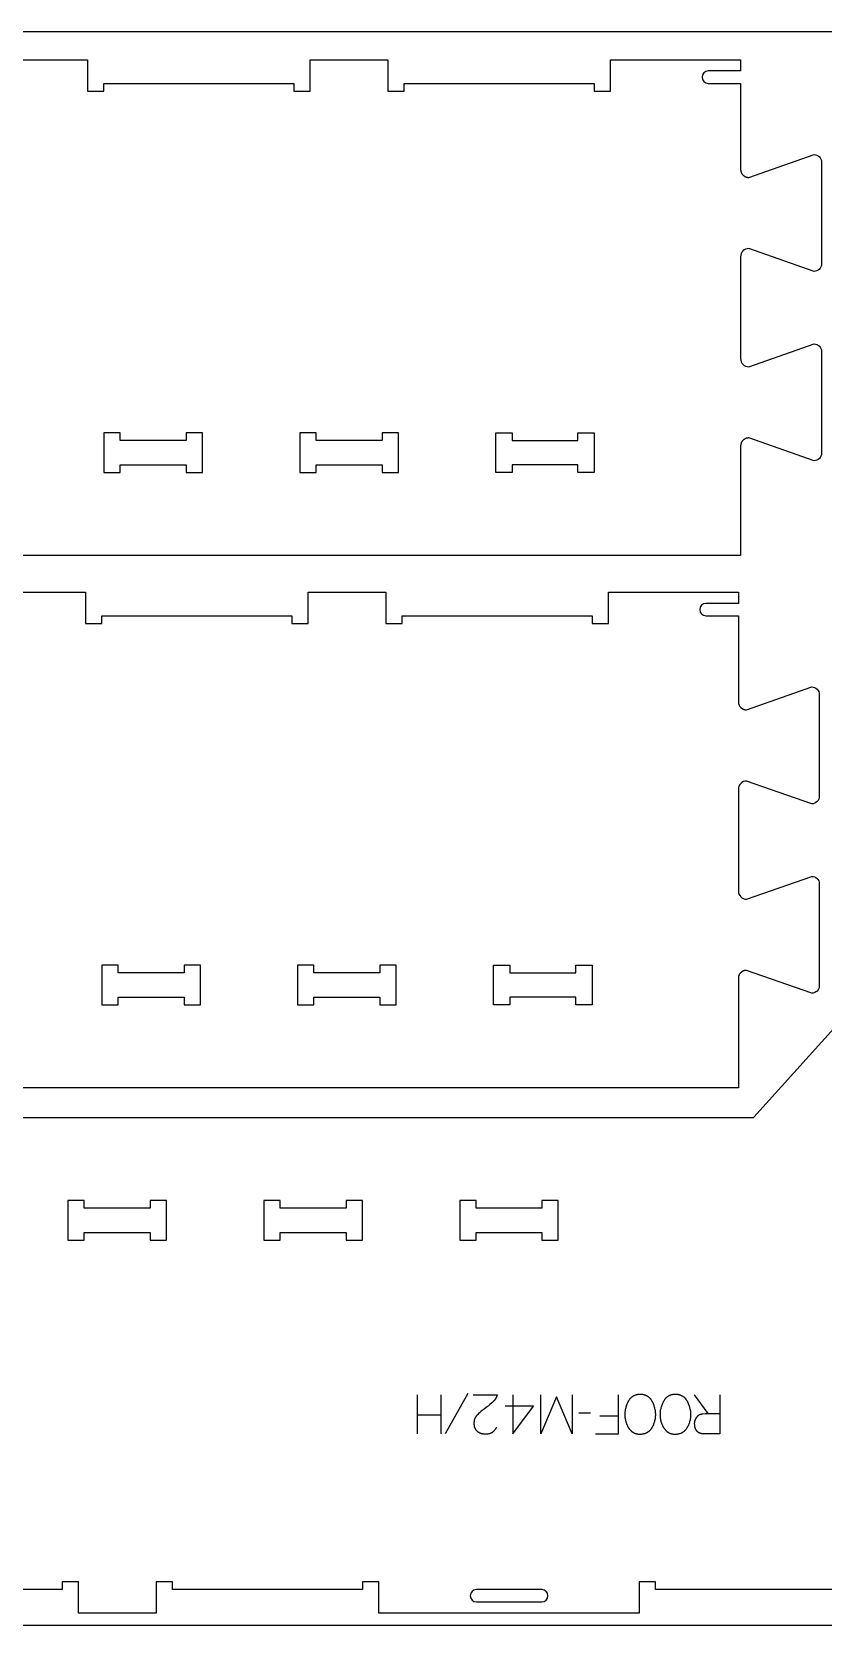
# Model space of a CAD drawing. Extents: x -10701 to -7518, y -84343 to -75479.
# Drawn here: x -8994 to -8388, y -80043 to -78823 of the extents above; entities that cross this region are included whole.
import ezdxf

# ---------------------------------------------------------------- set-up
doc = ezdxf.new("R2010")
doc.units = 0
for name, color, linetype in [('0_SHEET_SPRUCEPLY_2440X122', 1, 'CONTINUOUS'), ('1_ANYTOOL_1MMDEEP_LABELS_S', 2, 'CONTINUOUS'), ('3_ANYTOOL_CUTTHROUGH_INSID', 4, 'CONTINUOUS'), ('4_ANYTOOL_CUTTHROUGH_OUTSI', 5, 'CONTINUOUS')]:
    doc.layers.add(name, color=color, linetype=linetype)

msp = doc.modelspace()

# ---------------------------------------------------------------- linework, layer by layer
at = {"layer": '0_SHEET_SPRUCEPLY_2440X122'}
msp.add_lwpolyline([(-10329.7, -78823), (-10329.7, -80043), (-7889.7, -80043), (-7889.7, -78823)], close=True, dxfattribs=at)
at = {"layer": '1_ANYTOOL_1MMDEEP_LABELS_S'}
for points in [[(-8699, -79866.6), (-8699, -79896.6)], [(-8680.7, -79896.6), (-8680.7, -79866.6)], [(-8677.2, -79896.1), (-8660, -79865.3)], [(-8656, -79866.6), (-8637.7, -79866.7), (-8637.8, -79867.1), (-8637.9, -79867.4), (-8638, -79867.6), (-8638.1, -79867.8), (-8638.2, -79868), (-8638.3, -79868.2), (-8638.3, -79868.4), (-8638.4, -79868.6), (-8638.6, -79868.9), (-8638.7, -79869.1), (-8638.8, -79869.3), (-8638.9, -79869.5), (-8639, -79869.7), (-8639.1, -79869.9), (-8639.2, -79870.1), (-8639.4, -79870.2), (-8639.5, -79870.4), (-8639.6, -79870.6), (-8639.8, -79870.8), (-8639.9, -79871), (-8640.1, -79871.2), (-8640.2, -79871.3), (-8640.4, -79871.5), (-8640.5, -79871.7), (-8640.7, -79871.9), (-8640.9, -79872), (-8641, -79872.2), (-8641.2, -79872.3), (-8641.4, -79872.5), (-8641.7, -79872.8), (-8643.2, -79874), (-8644.7, -79875.2), (-8646.2, -79876.4), (-8647.7, -79877.5), (-8648.5, -79878.1), (-8649.2, -79878.6), (-8649.9, -79879.2), (-8650.6, -79879.8), (-8651.3, -79880.4), (-8651.9, -79881), (-8652.5, -79881.6), (-8653.1, -79882.2), (-8653.3, -79882.4), (-8653.4, -79882.5), (-8653.6, -79882.7), (-8653.7, -79882.9), (-8653.8, -79883), (-8654, -79883.2), (-8654.1, -79883.4), (-8654.2, -79883.5), (-8654.3, -79883.7), (-8654.4, -79883.9), (-8654.5, -79884.1), (-8654.6, -79884.3), (-8654.7, -79884.4), (-8654.8, -79884.6), (-8654.8, -79884.8), (-8654.9, -79885), (-8655, -79885.2), (-8655.1, -79885.4), (-8655.1, -79885.6), (-8655.2, -79885.8), (-8655.2, -79886), (-8655.3, -79886.2), (-8655.3, -79886.4), (-8655.4, -79886.6), (-8655.4, -79886.8), (-8655.4, -79887), (-8655.4, -79887.2), (-8655.5, -79887.5), (-8655.5, -79887.7), (-8655.5, -79887.9), (-8655.5, -79888.1), (-8655.5, -79888.4), (-8655.5, -79888.6), (-8655.5, -79888.9), (-8655.5, -79889.1), (-8655.5, -79889.3), (-8655.4, -79889.6), (-8655.4, -79889.8), (-8655.4, -79890), (-8655.3, -79890.3), (-8655.3, -79890.5), (-8655.3, -79890.7), (-8655.2, -79890.9), (-8655.2, -79891.1), (-8655.1, -79891.3), (-8655, -79891.5), (-8655, -79891.7), (-8654.9, -79891.9), (-8654.8, -79892.1), (-8654.7, -79892.3), (-8654.6, -79892.5), (-8654.5, -79892.6), (-8654.4, -79892.8), (-8654.3, -79893), (-8654.2, -79893.2), (-8654.1, -79893.3), (-8654, -79893.5), (-8653.8, -79893.6), (-8653.7, -79893.8), (-8653.6, -79893.9), (-8653.4, -79894.1), (-8653.3, -79894.2), (-8653.1, -79894.4), (-8653, -79894.5), (-8652.8, -79894.6), (-8652.7, -79894.7), (-8652.5, -79894.9), (-8652.3, -79895), (-8652.2, -79895.1), (-8652, -79895.2), (-8651.8, -79895.3), (-8651.6, -79895.4), (-8651.5, -79895.5), (-8651.3, -79895.6), (-8651.1, -79895.7), (-8650.9, -79895.8), (-8650.7, -79895.8), (-8650.5, -79895.9), (-8650.3, -79896), (-8650.1, -79896.1), (-8649.9, -79896.1), (-8649.7, -79896.2), (-8649.5, -79896.2), (-8649.3, -79896.3), (-8649.1, -79896.3), (-8648.9, -79896.4), (-8648.7, -79896.4), (-8648.4, -79896.5), (-8648.2, -79896.5), (-8648, -79896.5), (-8647.8, -79896.5), (-8647.5, -79896.6), (-8647.3, -79896.6), (-8647.1, -79896.6), (-8646.6, -79896.6), (-8646.2, -79896.6), (-8645.9, -79896.6), (-8645.5, -79896.5), (-8645.2, -79896.5), (-8644.8, -79896.5), (-8644.5, -79896.4), (-8644.2, -79896.3), (-8643.8, -79896.3), (-8643.5, -79896.2), (-8643.4, -79896.1), (-8643.2, -79896.1), (-8643.1, -79896), (-8642.9, -79896), (-8642.8, -79895.9), (-8642.6, -79895.9), (-8642.5, -79895.8), (-8642.3, -79895.7), (-8642.2, -79895.7), (-8642.1, -79895.6), (-8641.9, -79895.5), (-8641.8, -79895.5), (-8641.6, -79895.4), (-8641.5, -79895.3), (-8641.4, -79895.2), (-8641.3, -79895.1), (-8641.1, -79895.1), (-8641, -79895), (-8640.9, -79894.9), (-8640.7, -79894.8), (-8640.6, -79894.7), (-8640.5, -79894.6), (-8640.4, -79894.5), (-8640.3, -79894.4), (-8640.2, -79894.3), (-8640, -79894.2), (-8639.9, -79894.1), (-8639.8, -79894), (-8639.7, -79893.8), (-8639.6, -79893.7), (-8639.5, -79893.6), (-8639.4, -79893.5), (-8639.2, -79893.2), (-8639, -79893), (-8638.8, -79892.7), (-8638.6, -79892.4), (-8638.4, -79892.1), (-8638.3, -79891.8), (-8638.1, -79891.5)], [(-8625.8, -79866.6), (-8625.8, -79896.6), (-8609.8, -79875.2)], [(-8580.2, -79866.6), (-8580.2, -79896.6), (-8592.2, -79868.2), (-8604.2, -79896.5), (-8604.2, -79866.6)], [(-8562.4, -79896.6), (-8544.8, -79896.6), (-8544.8, -79866.6)], [(-8476.1, -79881), (-8486.6, -79866.5)], [(-8467.1, -79866.6), (-8467.1, -79896.6), (-8478.5, -79896.6), (-8479, -79896.6), (-8479.5, -79896.6), (-8479.7, -79896.5), (-8479.9, -79896.5), (-8480.2, -79896.5), (-8480.4, -79896.5), (-8480.6, -79896.4), (-8480.8, -79896.4), (-8481, -79896.4), (-8481.2, -79896.3), (-8481.4, -79896.3), (-8481.6, -79896.2), (-8481.8, -79896.2), (-8482, -79896.1), (-8482.2, -79896), (-8482.4, -79896), (-8482.5, -79895.9), (-8482.7, -79895.8), (-8482.9, -79895.7), (-8483, -79895.7), (-8483.2, -79895.6), (-8483.4, -79895.5), (-8483.5, -79895.4), (-8483.7, -79895.3), (-8483.8, -79895.2), (-8484, -79895.1), (-8484.1, -79895), (-8484.2, -79894.9), (-8484.4, -79894.7), (-8484.5, -79894.6), (-8484.6, -79894.5), (-8484.7, -79894.4), (-8484.8, -79894.2), (-8485, -79894.1), (-8485.1, -79894), (-8485.2, -79893.8), (-8485.3, -79893.7), (-8485.4, -79893.5), (-8485.4, -79893.4), (-8485.5, -79893.2), (-8485.6, -79893), (-8485.7, -79892.9), (-8485.8, -79892.7), (-8485.8, -79892.5), (-8485.9, -79892.4), (-8486, -79892.2), (-8486, -79892), (-8486.1, -79891.8), (-8486.1, -79891.6), (-8486.2, -79891.4), (-8486.2, -79891.2), (-8486.3, -79891), (-8486.3, -79890.8), (-8486.4, -79890.6), (-8486.4, -79890.4), (-8486.4, -79890.1), (-8486.4, -79889.9), (-8486.4, -79889.7), (-8486.5, -79889.2), (-8486.5, -79888.7), (-8486.5, -79888.6), (-8486.5, -79888.4), (-8486.5, -79888.2), (-8486.5, -79888), (-8486.4, -79887.9), (-8486.4, -79887.7), (-8486.4, -79887.5), (-8486.4, -79887.4), (-8486.3, -79887.2), (-8486.3, -79887), (-8486.3, -79886.9), (-8486.2, -79886.7), (-8486.2, -79886.5), (-8486.1, -79886.4), (-8486.1, -79886.2), (-8486, -79886), (-8486, -79885.9), (-8485.9, -79885.7), (-8485.9, -79885.5), (-8485.8, -79885.4), (-8485.7, -79885.2), (-8485.6, -79885.1), (-8485.6, -79884.9), (-8485.5, -79884.8), (-8485.4, -79884.6), (-8485.3, -79884.5), (-8485.2, -79884.3), (-8485.1, -79884.2), (-8485, -79884), (-8484.9, -79883.9), (-8484.8, -79883.7), (-8484.7, -79883.6), (-8484.6, -79883.4), (-8484.5, -79883.3), (-8484.4, -79883.1), (-8484.2, -79883), (-8484.1, -79882.9), (-8484, -79882.8), (-8483.9, -79882.6), (-8483.7, -79882.5), (-8483.6, -79882.4), (-8483.5, -79882.3), (-8483.3, -79882.2), (-8483.2, -79882.1), (-8483.1, -79882), (-8482.9, -79881.9), (-8482.8, -79881.8), (-8482.6, -79881.8), (-8482.5, -79881.7), (-8482.3, -79881.6), (-8482.2, -79881.6), (-8482, -79881.5), (-8481.8, -79881.4), (-8481.7, -79881.4), (-8481.5, -79881.3), (-8481.3, -79881.3), (-8481.2, -79881.3), (-8481, -79881.2), (-8480.8, -79881.2), (-8480.7, -79881.2), (-8480.5, -79881.1), (-8480.3, -79881.1), (-8480.1, -79881.1), (-8478.2, -79881), (-8476.1, -79881), (-8467.2, -79881)], [(-8699, -79881.9), (-8680.7, -79881.9)], [(-8609.8, -79875.2), (-8631.5, -79875.2)], [(-8575.1, -79880.5), (-8566.3, -79880.4)], [(-8559.2, -79882.6), (-8544.8, -79882.6)]]:
    msp.add_lwpolyline(points, dxfattribs=at)
for points in [[(-8528.6, -79896.9), (-8528.9, -79896.9), (-8529.3, -79896.9), (-8529.7, -79896.9), (-8530, -79896.8), (-8530.2, -79896.8), (-8530.4, -79896.8), (-8530.5, -79896.8), (-8530.7, -79896.7), (-8530.9, -79896.7), (-8531, -79896.6), (-8531.2, -79896.6), (-8531.3, -79896.6), (-8531.5, -79896.5), (-8531.7, -79896.5), (-8531.8, -79896.4), (-8532, -79896.4), (-8532.1, -79896.3), (-8532.3, -79896.2), (-8532.4, -79896.2), (-8532.6, -79896.1), (-8532.7, -79896), (-8532.8, -79896), (-8533, -79895.9), (-8533.1, -79895.8), (-8533.3, -79895.7), (-8533.4, -79895.6), (-8533.5, -79895.5), (-8533.7, -79895.4), (-8533.9, -79895.3), (-8534.2, -79895.1), (-8534.4, -79894.9), (-8534.7, -79894.7), (-8534.9, -79894.4), (-8535.1, -79894.2), (-8535.4, -79894), (-8535.6, -79893.8), (-8535.8, -79893.5), (-8536, -79893.3), (-8536.2, -79893), (-8536.4, -79892.8), (-8536.6, -79892.5), (-8536.8, -79892.3), (-8536.9, -79892), (-8537.1, -79891.7), (-8537.3, -79891.4), (-8537.4, -79891.1), (-8537.6, -79890.8), (-8537.7, -79890.5), (-8537.9, -79890.2), (-8538, -79889.9), (-8538.2, -79889.6), (-8538.3, -79889.3), (-8538.4, -79889), (-8538.5, -79888.7), (-8538.6, -79888.4), (-8538.7, -79888), (-8538.8, -79887.7), (-8538.9, -79887.4), (-8539, -79887), (-8539.1, -79886.7), (-8539.2, -79886), (-8539.4, -79885.3), (-8539.5, -79884.7), (-8539.6, -79884), (-8539.6, -79883.3), (-8539.7, -79882.7), (-8539.7, -79882), (-8539.7, -79881.4), (-8539.7, -79880.8), (-8539.7, -79880.1), (-8539.6, -79879.5), (-8539.5, -79878.9), (-8539.4, -79878.2), (-8539.3, -79877.6), (-8539.2, -79877), (-8539, -79876.3), (-8538.8, -79875.7), (-8538.6, -79875), (-8538.4, -79874.4), (-8538.2, -79873.8), (-8537.9, -79873.1), (-8537.6, -79872.5), (-8537.3, -79871.9), (-8536.9, -79871.2), (-8536.8, -79870.9), (-8536.6, -79870.6), (-8536.4, -79870.3), (-8536.2, -79870), (-8536, -79869.7), (-8535.8, -79869.5), (-8535.6, -79869.2), (-8535.4, -79869), (-8535.2, -79868.9), (-8535.1, -79868.7), (-8535, -79868.6), (-8534.9, -79868.5), (-8534.8, -79868.4), (-8534.7, -79868.3), (-8534.5, -79868.2), (-8534.4, -79868.1), (-8534.3, -79868), (-8534.2, -79867.9), (-8534, -79867.8), (-8533.9, -79867.7), (-8533.8, -79867.6), (-8533.6, -79867.6), (-8533.5, -79867.5), (-8533.4, -79867.4), (-8533.2, -79867.3), (-8533.1, -79867.2), (-8533, -79867.2), (-8532.8, -79867.1), (-8532.7, -79867), (-8532.5, -79867), (-8532.4, -79866.9), (-8532.2, -79866.8), (-8532.1, -79866.8), (-8531.9, -79866.7), (-8531.8, -79866.7), (-8531.6, -79866.6), (-8531.3, -79866.5), (-8531, -79866.4), (-8530.7, -79866.4), (-8530.3, -79866.3), (-8530, -79866.2), (-8529.7, -79866.2), (-8529.3, -79866.2), (-8529, -79866.1), (-8528.6, -79866.1), (-8528.2, -79866.1), (-8527.8, -79866.1), (-8527.5, -79866.1), (-8527.1, -79866.2), (-8526.7, -79866.2), (-8526.4, -79866.2), (-8526, -79866.3), (-8525.7, -79866.4), (-8525.3, -79866.4), (-8525, -79866.5), (-8524.7, -79866.6), (-8524.5, -79866.7), (-8524.4, -79866.7), (-8524.2, -79866.8), (-8524.1, -79866.8), (-8523.9, -79866.9), (-8523.8, -79867), (-8523.6, -79867), (-8523.5, -79867.1), (-8523.3, -79867.2), (-8523.2, -79867.3), (-8523, -79867.3), (-8522.9, -79867.4), (-8522.8, -79867.5), (-8522.6, -79867.6), (-8522.5, -79867.7), (-8522.4, -79867.8), (-8522.2, -79867.8), (-8522.1, -79867.9), (-8522, -79868), (-8521.8, -79868.1), (-8521.7, -79868.2), (-8521.6, -79868.3), (-8521.5, -79868.5), (-8521.3, -79868.6), (-8521.2, -79868.7), (-8521.1, -79868.8), (-8521, -79868.9), (-8520.9, -79869), (-8520.8, -79869.2), (-8520.7, -79869.3), (-8520.4, -79869.5), (-8520.2, -79869.8), (-8520, -79870.1), (-8519.8, -79870.4), (-8519.6, -79870.7), (-8519.5, -79871), (-8519.3, -79871.3), (-8519, -79871.9), (-8518.6, -79872.6), (-8518.3, -79873.2), (-8518.1, -79873.9), (-8517.8, -79874.5), (-8517.6, -79875.2), (-8517.4, -79875.8), (-8517.2, -79876.5), (-8517.1, -79877.1), (-8516.9, -79877.8), (-8516.8, -79878.4), (-8516.7, -79879.1), (-8516.6, -79879.8), (-8516.6, -79880.4), (-8516.5, -79881.1), (-8516.5, -79881.7), (-8516.5, -79882.4), (-8516.6, -79883.1), (-8516.6, -79883.8), (-8516.7, -79884.5), (-8516.8, -79885.1), (-8516.9, -79885.8), (-8517.1, -79886.4), (-8517.2, -79887.1), (-8517.4, -79887.7), (-8517.7, -79888.4), (-8517.9, -79889), (-8518.1, -79889.6), (-8518.4, -79890.3), (-8518.7, -79890.9), (-8519.1, -79891.5), (-8519.4, -79892.1), (-8519.6, -79892.4), (-8519.8, -79892.7), (-8520, -79893), (-8520.2, -79893.2), (-8520.4, -79893.5), (-8520.6, -79893.7), (-8520.8, -79894), (-8521.1, -79894.2), (-8521.2, -79894.3), (-8521.3, -79894.4), (-8521.4, -79894.5), (-8521.6, -79894.6), (-8521.7, -79894.8), (-8521.8, -79894.9), (-8521.9, -79894.9), (-8522.1, -79895), (-8522.2, -79895.1), (-8522.3, -79895.2), (-8522.5, -79895.3), (-8522.6, -79895.4), (-8522.7, -79895.5), (-8522.9, -79895.6), (-8523, -79895.6), (-8523.1, -79895.7), (-8523.3, -79895.8), (-8523.4, -79895.9), (-8523.7, -79896), (-8524, -79896.1), (-8524.3, -79896.2), (-8524.7, -79896.4), (-8525, -79896.5), (-8525.3, -79896.5), (-8525.6, -79896.6), (-8526, -79896.7), (-8526.3, -79896.8), (-8526.7, -79896.8), (-8527.1, -79896.9), (-8527.4, -79896.9), (-8527.8, -79896.9), (-8528.2, -79896.9)], [(-8501.6, -79896.9), (-8502, -79896.9), (-8502.3, -79896.9), (-8502.7, -79896.9), (-8503.1, -79896.8), (-8503.2, -79896.8), (-8503.4, -79896.8), (-8503.6, -79896.8), (-8503.7, -79896.7), (-8503.9, -79896.7), (-8504.1, -79896.6), (-8504.2, -79896.6), (-8504.4, -79896.6), (-8504.5, -79896.5), (-8504.7, -79896.5), (-8504.9, -79896.4), (-8505, -79896.4), (-8505.2, -79896.3), (-8505.3, -79896.2), (-8505.5, -79896.2), (-8505.6, -79896.1), (-8505.7, -79896), (-8505.9, -79896), (-8506, -79895.9), (-8506.2, -79895.8), (-8506.3, -79895.7), (-8506.4, -79895.6), (-8506.6, -79895.5), (-8506.7, -79895.4), (-8507, -79895.3), (-8507.2, -79895.1), (-8507.5, -79894.9), (-8507.7, -79894.7), (-8507.9, -79894.4), (-8508.2, -79894.2), (-8508.4, -79894), (-8508.6, -79893.8), (-8508.8, -79893.5), (-8509, -79893.3), (-8509.2, -79893), (-8509.4, -79892.8), (-8509.6, -79892.5), (-8509.8, -79892.3), (-8510, -79892), (-8510.2, -79891.7), (-8510.3, -79891.4), (-8510.5, -79891.1), (-8510.6, -79890.8), (-8510.8, -79890.5), (-8510.9, -79890.2), (-8511.1, -79889.9), (-8511.2, -79889.6), (-8511.3, -79889.3), (-8511.4, -79889), (-8511.6, -79888.7), (-8511.7, -79888.4), (-8511.8, -79888), (-8511.9, -79887.7), (-8512, -79887.4), (-8512, -79887), (-8512.1, -79886.7), (-8512.3, -79886), (-8512.4, -79885.3), (-8512.5, -79884.7), (-8512.6, -79884), (-8512.7, -79883.3), (-8512.7, -79882.7), (-8512.7, -79882), (-8512.7, -79881.4), (-8512.7, -79880.8), (-8512.7, -79880.1), (-8512.7, -79879.5), (-8512.6, -79878.9), (-8512.5, -79878.2), (-8512.4, -79877.6), (-8512.2, -79877), (-8512.1, -79876.3), (-8511.9, -79875.7), (-8511.7, -79875), (-8511.4, -79874.4), (-8511.2, -79873.8), (-8510.9, -79873.1), (-8510.6, -79872.5), (-8510.3, -79871.9), (-8510, -79871.2), (-8509.8, -79870.9), (-8509.6, -79870.6), (-8509.4, -79870.3), (-8509.2, -79870), (-8509, -79869.7), (-8508.8, -79869.5), (-8508.6, -79869.2), (-8508.4, -79869), (-8508.3, -79868.9), (-8508.2, -79868.7), (-8508.1, -79868.6), (-8507.9, -79868.5), (-8507.8, -79868.4), (-8507.7, -79868.3), (-8507.6, -79868.2), (-8507.5, -79868.1), (-8507.3, -79868), (-8507.2, -79867.9), (-8507.1, -79867.8), (-8507, -79867.7), (-8506.8, -79867.6), (-8506.7, -79867.6), (-8506.6, -79867.5), (-8506.4, -79867.4), (-8506.3, -79867.3), (-8506.1, -79867.2), (-8506, -79867.2), (-8505.9, -79867.1), (-8505.7, -79867), (-8505.6, -79867), (-8505.4, -79866.9), (-8505.3, -79866.8), (-8505.1, -79866.8), (-8505, -79866.7), (-8504.8, -79866.7), (-8504.7, -79866.6), (-8504.4, -79866.5), (-8504, -79866.4), (-8503.7, -79866.4), (-8503.4, -79866.3), (-8503, -79866.2), (-8502.7, -79866.2), (-8502.4, -79866.2), (-8502, -79866.1), (-8501.6, -79866.1), (-8501.3, -79866.1), (-8500.9, -79866.1), (-8500.5, -79866.1), (-8500.1, -79866.2), (-8499.8, -79866.2), (-8499.4, -79866.2), (-8499.1, -79866.3), (-8498.7, -79866.4), (-8498.4, -79866.4), (-8498.1, -79866.5), (-8497.7, -79866.6), (-8497.6, -79866.7), (-8497.4, -79866.7), (-8497.3, -79866.8), (-8497.1, -79866.8), (-8497, -79866.9), (-8496.8, -79867), (-8496.7, -79867), (-8496.5, -79867.1), (-8496.4, -79867.2), (-8496.2, -79867.3), (-8496.1, -79867.3), (-8495.9, -79867.4), (-8495.8, -79867.5), (-8495.7, -79867.6), (-8495.5, -79867.7), (-8495.4, -79867.8), (-8495.3, -79867.8), (-8495.1, -79867.9), (-8495, -79868), (-8494.9, -79868.1), (-8494.8, -79868.2), (-8494.6, -79868.3), (-8494.5, -79868.5), (-8494.4, -79868.6), (-8494.3, -79868.7), (-8494.2, -79868.8), (-8494, -79868.9), (-8493.9, -79869), (-8493.8, -79869.2), (-8493.7, -79869.3), (-8493.5, -79869.5), (-8493.3, -79869.8), (-8493.1, -79870.1), (-8492.9, -79870.4), (-8492.7, -79870.7), (-8492.5, -79871), (-8492.3, -79871.3), (-8492, -79871.9), (-8491.7, -79872.6), (-8491.4, -79873.2), (-8491.1, -79873.9), (-8490.9, -79874.5), (-8490.6, -79875.2), (-8490.4, -79875.8), (-8490.3, -79876.5), (-8490.1, -79877.1), (-8490, -79877.8), (-8489.8, -79878.4), (-8489.7, -79879.1), (-8489.7, -79879.8), (-8489.6, -79880.4), (-8489.6, -79881.1), (-8489.6, -79881.7), (-8489.6, -79882.4), (-8489.6, -79883.1), (-8489.7, -79883.8), (-8489.7, -79884.5), (-8489.8, -79885.1), (-8490, -79885.8), (-8490.1, -79886.4), (-8490.3, -79887.1), (-8490.5, -79887.7), (-8490.7, -79888.4), (-8490.9, -79889), (-8491.2, -79889.6), (-8491.5, -79890.3), (-8491.8, -79890.9), (-8492.1, -79891.5), (-8492.5, -79892.1), (-8492.6, -79892.4), (-8492.8, -79892.7), (-8493, -79893), (-8493.2, -79893.2), (-8493.4, -79893.5), (-8493.7, -79893.7), (-8493.9, -79894), (-8494.1, -79894.2), (-8494.2, -79894.3), (-8494.4, -79894.4), (-8494.5, -79894.5), (-8494.6, -79894.6), (-8494.7, -79894.8), (-8494.8, -79894.9), (-8495, -79894.9), (-8495.1, -79895), (-8495.2, -79895.1), (-8495.4, -79895.2), (-8495.5, -79895.3), (-8495.6, -79895.4), (-8495.8, -79895.5), (-8495.9, -79895.6), (-8496, -79895.6), (-8496.2, -79895.7), (-8496.3, -79895.8), (-8496.5, -79895.9), (-8496.8, -79896), (-8497.1, -79896.1), (-8497.4, -79896.2), (-8497.7, -79896.4), (-8498, -79896.5), (-8498.4, -79896.5), (-8498.7, -79896.6), (-8499, -79896.7), (-8499.4, -79896.8), (-8499.7, -79896.8), (-8500.1, -79896.9), (-8500.5, -79896.9), (-8500.8, -79896.9), (-8501.2, -79896.9)]]:
    msp.add_lwpolyline(points, close=True, dxfattribs=at)
at = {"layer": '3_ANYTOOL_CUTTHROUGH_INSID', "color": 4}
for points in [[(-8875.8, -79154.4), (-8875.8, -79160.4), (-8863.3, -79160.4), (-8863.3, -79129.9), (-8875.8, -79129.9), (-8875.8, -79135.9), (-8926.3, -79135.9), (-8926.3, -79129.9), (-8938.8, -79129.9), (-8938.8, -79160.4), (-8926.3, -79160.4), (-8926.3, -79154.4)], [(-8776.3, -79135.9), (-8776.3, -79129.9), (-8788.8, -79129.9), (-8788.8, -79160.4), (-8776.3, -79160.4), (-8776.3, -79154.4), (-8725.8, -79154.4), (-8725.8, -79160.4), (-8713.3, -79160.4), (-8713.3, -79129.9), (-8725.8, -79129.9), (-8725.8, -79135.9)], [(-8575.8, -79135.9), (-8575.8, -79129.9), (-8563.3, -79129.9), (-8563.3, -79160.4), (-8575.8, -79160.4), (-8575.8, -79154.4), (-8626.3, -79154.4), (-8626.3, -79160.4), (-8638.8, -79160.4), (-8638.8, -79129.9), (-8626.3, -79129.9), (-8626.3, -79135.9)], [(-8877.5, -79562.1), (-8877.5, -79568.1), (-8865, -79568.1), (-8865, -79537.6), (-8877.5, -79537.6), (-8877.5, -79543.6), (-8928, -79543.6), (-8928, -79537.6), (-8940.5, -79537.6), (-8940.5, -79568.1), (-8928, -79568.1), (-8928, -79562.1)], [(-8778, -79543.6), (-8778, -79537.6), (-8790.5, -79537.6), (-8790.5, -79568.1), (-8778, -79568.1), (-8778, -79562.1), (-8727.5, -79562.1), (-8727.5, -79568.1), (-8715, -79568.1), (-8715, -79537.6), (-8727.5, -79537.6), (-8727.5, -79543.6)], [(-8577.5, -79543.6), (-8577.5, -79537.6), (-8565, -79537.6), (-8565, -79568.1), (-8577.5, -79568.1), (-8577.5, -79562.1), (-8628, -79562.1), (-8628, -79568.1), (-8640.5, -79568.1), (-8640.5, -79537.6), (-8628, -79537.6), (-8628, -79543.6)], [(-8903.4, -79742.2), (-8903.4, -79748.2), (-8890.9, -79748.2), (-8890.9, -79717.7), (-8903.4, -79717.7), (-8903.4, -79723.7), (-8953.9, -79723.7), (-8953.9, -79717.7), (-8966.4, -79717.7), (-8966.4, -79748.2), (-8953.9, -79748.2), (-8953.9, -79742.2)], [(-8803.9, -79723.7), (-8803.9, -79717.7), (-8816.4, -79717.7), (-8816.4, -79748.2), (-8803.9, -79748.2), (-8803.9, -79742.2), (-8753.4, -79742.2), (-8753.4, -79748.2), (-8740.9, -79748.2), (-8740.9, -79717.7), (-8753.4, -79717.7), (-8753.4, -79723.7)], [(-8603.4, -79742.2), (-8603.4, -79748.2), (-8590.9, -79748.2), (-8590.9, -79717.7), (-8603.4, -79717.7), (-8603.4, -79723.7), (-8653.9, -79723.7), (-8653.9, -79717.7), (-8666.4, -79717.7), (-8666.4, -79748.2), (-8653.9, -79748.2), (-8653.9, -79742.2)]]:
    msp.add_lwpolyline(points, close=True, dxfattribs=at)
msp.add_lwpolyline([(-8653.6, -80025.2), (-8603.6, -80025.2, 1), (-8603.6, -80015.7), (-8653.6, -80015.7, 1)], format="xyb", close=True, dxfattribs=at)
at = {"layer": '4_ANYTOOL_CUTTHROUGH_OUTSI', "color": 5}
for points in [[(-9150.8, -78844.4), (-8951.3, -78844.4), (-8951.3, -78868.2), (-8951.3, -78868.4), (-8938.8, -78868.4), (-8938.8, -78862.4), (-8901, -78862.4), (-8793.3, -78862.4), (-8793.3, -78868.4), (-8780.8, -78868.4), (-8780.8, -78844.4), (-8721.3, -78844.4), (-8721.3, -78868.4), (-8708.8, -78868.4), (-8708.8, -78862.4), (-8563.3, -78862.4), (-8563.3, -78868.4), (-8550.8, -78868.4), (-8550.8, -78868.2), (-8550.8, -78844.4), (-8451.3, -78844.4), (-8451.3, -78852.9), (-8476, -78852.9), (-8476, -78852.9, 1), (-8476, -78862.4), (-8451.3, -78862.4), (-8451.3, -78928.2), (-8451.3, -78928.4), (-8451.3, -78928.5), (-8451.3, -78928.6), (-8451.3, -78928.8), (-8451.2, -78928.9), (-8451.2, -78929.1), (-8451.2, -78929.2), (-8451.2, -78929.4), (-8451.1, -78929.5), (-8451.1, -78929.7), (-8451.1, -78929.8), (-8451, -78929.9), (-8451, -78930.1), (-8450.9, -78930.2), (-8450.9, -78930.4), (-8450.8, -78930.5), (-8450.8, -78930.7), (-8450.7, -78930.8), (-8450.6, -78930.9), (-8450.6, -78931.1), (-8450.5, -78931.2), (-8450.4, -78931.4), (-8450.3, -78931.5), (-8450.3, -78931.6), (-8450.2, -78931.8), (-8450.1, -78931.9), (-8450, -78932), (-8449.9, -78932.1), (-8449.8, -78932.3), (-8449.7, -78932.4), (-8449.6, -78932.5), (-8449.4, -78932.6), (-8449.3, -78932.7), (-8449.2, -78932.8), (-8449.1, -78932.9), (-8449, -78933), (-8448.8, -78933.1), (-8448.7, -78933.2), (-8448.6, -78933.3), (-8448.4, -78933.4), (-8448.3, -78933.5), (-8448.2, -78933.6), (-8448, -78933.7), (-8447.9, -78933.7), (-8447.8, -78933.8), (-8447.6, -78933.9), (-8447.5, -78933.9), (-8447.3, -78934), (-8447.2, -78934), (-8447, -78934.1), (-8446.9, -78934.1), (-8446.8, -78934.2), (-8446.6, -78934.2), (-8446.5, -78934.3), (-8446.3, -78934.3), (-8446.2, -78934.3), (-8446, -78934.3), (-8445.9, -78934.4), (-8445.7, -78934.4), (-8445.6, -78934.4), (-8445.5, -78934.4), (-8445.3, -78934.4), (-8445.2, -78934.4), (-8445, -78934.4), (-8445, -78934.4), (-8445, -78934.4), (-8395, -78916.9), (-8395, -78916.9, -0.412073), (-8389.3, -78922.7), (-8389.3, -79000.7, -0.412073), (-8395, -79006.4), (-8445, -78988.9), (-8445, -78988.9), (-8445, -78988.9), (-8445, -78988.9, 0.414214), (-8451.3, -78995.2), (-8451.3, -79073.2, 0.414214), (-8445, -79079.4), (-8445, -79079.4), (-8445, -79079.4), (-8395, -79061.9), (-8395, -79061.9, -0.412073), (-8389.3, -79067.7), (-8389.3, -79145.7, -0.412073), (-8395, -79151.4), (-8445, -79133.9), (-8445, -79133.9), (-8445, -79133.9), (-8445, -79133.9), (-8445.2, -79133.9), (-8445.3, -79133.9), (-8445.5, -79133.9), (-8445.6, -79133.9), (-8445.7, -79134), (-8445.9, -79134), (-8446, -79134), (-8446.2, -79134), (-8446.3, -79134.1), (-8446.5, -79134.1), (-8446.6, -79134.1), (-8446.8, -79134.2), (-8446.9, -79134.2), (-8447, -79134.3), (-8447.2, -79134.3), (-8447.3, -79134.4), (-8447.5, -79134.4), (-8447.6, -79134.5), (-8447.8, -79134.5), (-8447.9, -79134.6), (-8448, -79134.7), (-8448.2, -79134.8), (-8448.3, -79134.8), (-8448.4, -79134.9), (-8448.6, -79135), (-8448.7, -79135.1), (-8448.8, -79135.2), (-8449, -79135.3), (-8449.1, -79135.4), (-8449.2, -79135.5), (-8449.3, -79135.6), (-8449.4, -79135.7), (-8449.6, -79135.8), (-8449.7, -79136), (-8449.8, -79136.1), (-8449.9, -79136.2), (-8450, -79136.3), (-8450.1, -79136.5), (-8450.2, -79136.6), (-8450.3, -79136.7), (-8450.3, -79136.9), (-8450.4, -79137), (-8450.5, -79137.1), (-8450.6, -79137.3), (-8450.6, -79137.4), (-8450.7, -79137.5), (-8450.8, -79137.7), (-8450.8, -79137.8), (-8450.9, -79138), (-8450.9, -79138.1), (-8451, -79138.3), (-8451, -79138.4), (-8451.1, -79138.6), (-8451.1, -79138.7), (-8451.1, -79138.8), (-8451.2, -79139), (-8451.2, -79139.1), (-8451.2, -79139.3), (-8451.2, -79139.4), (-8451.3, -79139.6), (-8451.3, -79139.7), (-8451.3, -79139.8), (-8451.3, -79140), (-8451.3, -79140.1), (-8451.3, -79223.9), (-8901, -79223.9), (-9801, -79223.9)], [(-9152.5, -79252.1), (-8953, -79252.1), (-8953, -79275.8), (-8953, -79276.1), (-8940.5, -79276.1), (-8940.5, -79270.1), (-8902.8, -79270.1), (-8795, -79270.1), (-8795, -79276.1), (-8782.5, -79276.1), (-8782.5, -79252.1), (-8723, -79252.1), (-8723, -79275.8), (-8723, -79276.1), (-8710.5, -79276.1), (-8710.5, -79270.1), (-8565, -79270.1), (-8565, -79276.1), (-8552.5, -79276.1), (-8552.5, -79252.1), (-8453, -79252.1), (-8453, -79260.6), (-8477.8, -79260.6), (-8477.8, -79260.6, 1), (-8477.8, -79270.1), (-8453, -79270.1), (-8453, -79335.9), (-8453, -79336), (-8453, -79336.2), (-8453, -79336.3), (-8453, -79336.4), (-8453, -79336.6), (-8453, -79336.7), (-8453, -79336.9), (-8452.9, -79337), (-8452.9, -79337.2), (-8452.9, -79337.3), (-8452.8, -79337.5), (-8452.8, -79337.6), (-8452.7, -79337.7), (-8452.7, -79337.9), (-8452.6, -79338), (-8452.6, -79338.2), (-8452.5, -79338.3), (-8452.5, -79338.5), (-8452.4, -79338.6), (-8452.3, -79338.7), (-8452.3, -79338.9), (-8452.2, -79339), (-8452.1, -79339.1), (-8452, -79339.3), (-8451.9, -79339.4), (-8451.8, -79339.5), (-8451.7, -79339.7), (-8451.6, -79339.8), (-8451.5, -79339.9), (-8451.4, -79340), (-8451.3, -79340.2), (-8451.2, -79340.3), (-8451.1, -79340.4), (-8451, -79340.5), (-8450.8, -79340.6), (-8450.7, -79340.7), (-8450.6, -79340.8), (-8450.5, -79340.9), (-8450.3, -79341), (-8450.2, -79341.1), (-8450.1, -79341.2), (-8449.9, -79341.2), (-8449.8, -79341.3), (-8449.7, -79341.4), (-8449.5, -79341.5), (-8449.4, -79341.5), (-8449.2, -79341.6), (-8449.1, -79341.6), (-8448.9, -79341.7), (-8448.8, -79341.8), (-8448.7, -79341.8), (-8448.5, -79341.8), (-8448.4, -79341.9), (-8448.2, -79341.9), (-8448.1, -79342), (-8447.9, -79342), (-8447.8, -79342), (-8447.6, -79342), (-8447.5, -79342), (-8447.4, -79342.1), (-8447.2, -79342.1), (-8447.1, -79342.1), (-8446.9, -79342.1), (-8446.8, -79342.1), (-8446.8, -79342.1), (-8446.7, -79342.1), (-8396.8, -79324.6), (-8396.8, -79324.6, -0.412073), (-8391, -79330.3), (-8391, -79408.3, -0.412073), (-8396.8, -79414.1), (-8446.7, -79396.6), (-8446.8, -79396.6), (-8446.8, -79396.6), (-8446.8, -79396.6, 0.414214), (-8453, -79402.8), (-8453, -79480.8, 0.414214), (-8446.8, -79487.1), (-8446.8, -79487.1), (-8446.7, -79487.1), (-8396.8, -79469.6), (-8396.8, -79469.6, -0.412073), (-8391, -79475.3), (-8391, -79553.3, -0.412073), (-8396.8, -79559.1), (-8446.7, -79541.6), (-8446.8, -79541.6), (-8446.8, -79541.6), (-8446.8, -79541.6), (-8446.9, -79541.6), (-8447.1, -79541.6), (-8447.2, -79541.6), (-8447.4, -79541.6), (-8447.5, -79541.6), (-8447.6, -79541.6), (-8447.8, -79541.7), (-8447.9, -79541.7), (-8448.1, -79541.7), (-8448.2, -79541.7), (-8448.4, -79541.8), (-8448.5, -79541.8), (-8448.7, -79541.9), (-8448.8, -79541.9), (-8448.9, -79542), (-8449.1, -79542), (-8449.2, -79542.1), (-8449.4, -79542.1), (-8449.5, -79542.2), (-8449.7, -79542.3), (-8449.8, -79542.3), (-8449.9, -79542.4), (-8450.1, -79542.5), (-8450.2, -79542.6), (-8450.3, -79542.7), (-8450.5, -79542.8), (-8450.6, -79542.9), (-8450.7, -79543), (-8450.8, -79543.1), (-8451, -79543.2), (-8451.1, -79543.3), (-8451.2, -79543.4), (-8451.3, -79543.5), (-8451.4, -79543.6), (-8451.5, -79543.7), (-8451.6, -79543.9), (-8451.7, -79544), (-8451.8, -79544.1), (-8451.9, -79544.2), (-8452, -79544.4), (-8452.1, -79544.5), (-8452.2, -79544.6), (-8452.3, -79544.8), (-8452.3, -79544.9), (-8452.4, -79545.1), (-8452.5, -79545.2), (-8452.5, -79545.3), (-8452.6, -79545.5), (-8452.6, -79545.6), (-8452.7, -79545.8), (-8452.7, -79545.9), (-8452.8, -79546.1), (-8452.8, -79546.2), (-8452.9, -79546.4), (-8452.9, -79546.5), (-8452.9, -79546.6), (-8453, -79546.8), (-8453, -79546.9), (-8453, -79547.1), (-8453, -79547.2), (-8453, -79547.4), (-8453, -79547.5), (-8453, -79547.6), (-8453, -79547.8), (-8453, -79631.6), (-8902.8, -79631.6), (-9802.8, -79631.6)]]:
    msp.add_lwpolyline(points, format="xyb", dxfattribs=at)
for points in [[(-9228.4, -79654.2), (-8778.6, -79654.2), (-8478.6, -79654.2), (-8441.3, -79654.2), (-8441.2, -79654.2), (-8441.1, -79654.1), (-8337.5, -79539.1)], [(-8339.4, -80015.7), (-8478.6, -80015.7), (-8516.4, -80015.7), (-8516.4, -80009.7), (-8528.9, -80009.7), (-8528.9, -80009.9), (-8528.9, -80033.7), (-8728.4, -80033.7), (-8728.4, -80009.9), (-8728.4, -80009.7), (-8740.9, -80009.7), (-8740.9, -80015.7), (-8886.4, -80015.7), (-8886.4, -80009.7), (-8898.9, -80009.7), (-8898.9, -80009.9), (-8898.9, -80033.7), (-8958.4, -80033.7), (-8958.4, -80009.9), (-8958.4, -80009.7), (-8970.9, -80009.7), (-8970.9, -80015.7), (-9116.4, -80015.7)]]:
    msp.add_lwpolyline(points, dxfattribs=at)

doc.saveas('drawing.dxf')
